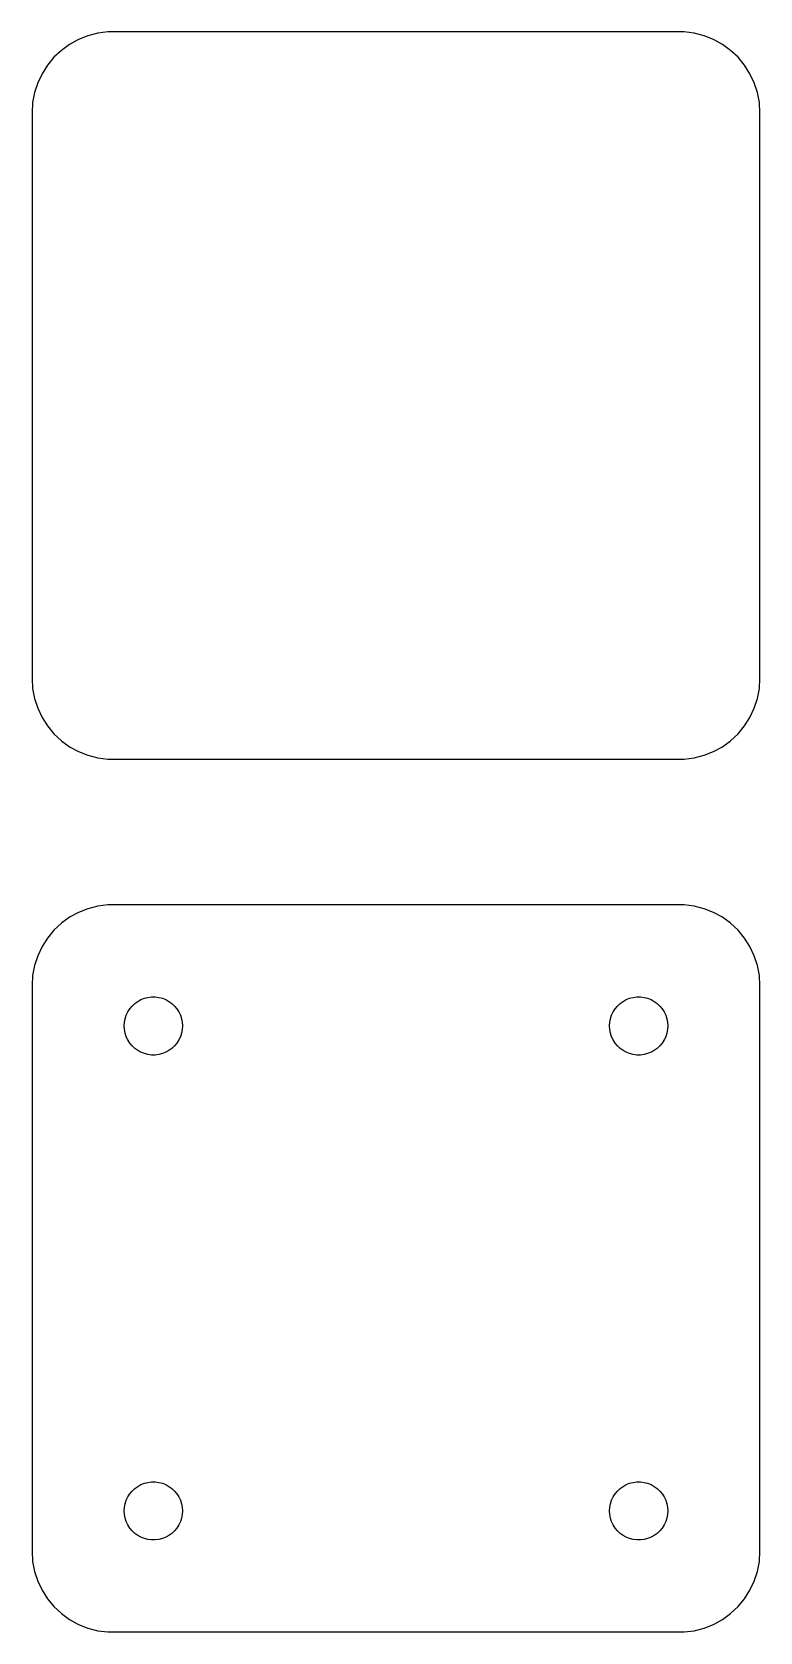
# Model space of a CAD drawing. Header units: metres. Extents: x -22.5 to 22.5, y 31.5 to 130.5.
import ezdxf

# ---------------------------------------------------------------- set-up
doc = ezdxf.new("R2010")
doc.units = ezdxf.units.M

msp = doc.modelspace()

# ---------------------------------------------------------------- linework, layer by layer
for p, q in [((-20.1791, 129.722), (-20.6871, 129.353)), ((-19.6289, 130.024), (-20.1791, 129.722)), ((-19.0451, 130.255), (-19.6289, 130.024)), ((-18.4369, 130.411), (-19.0451, 130.255)), ((-17.8139, 130.49), (-18.4369, 130.411)), ((17.8139, 130.49), (-17.8139, 130.49)), ((18.4369, 130.411), (17.8139, 130.49)), ((19.0451, 130.255), (18.4369, 130.411)), ((19.6289, 130.024), (19.0451, 130.255)), ((20.1791, 129.722), (19.6289, 130.024)), ((20.6871, 129.353), (20.1791, 129.722)), ((-21.1448, 128.923), (-21.5451, 128.439)), ((-20.6871, 129.353), (-21.1448, 128.923)), ((21.1448, 128.923), (20.6871, 129.353)), ((21.5451, 128.439), (21.1448, 128.923)), ((-21.8815, 127.909), (-22.1489, 127.341)), ((-21.5451, 128.439), (-21.8815, 127.909)), ((21.8815, 127.909), (21.5451, 128.439)), ((22.1489, 127.341), (21.8815, 127.909)), ((-22.3429, 126.743), (-22.4606, 126.127)), ((-22.1489, 127.341), (-22.3429, 126.743)), ((22.3429, 126.743), (22.1489, 127.341)), ((22.4606, 126.127), (22.3429, 126.743)), ((-22.4606, 126.127), (-22.5, 125.5)), ((22.5, 125.5), (22.4606, 126.127)), ((-22.5, 125.5), (-22.5, 90.5)), ((22.5, 90.5), (22.5, 125.5)), ((-22.5, 90.5), (-22.4606, 89.8733)), ((22.4606, 89.8733), (22.5, 90.5)), ((-22.4606, 89.8733), (-22.3429, 89.2566)), ((-22.3429, 89.2566), (-22.1489, 88.6594)), ((22.1489, 88.6594), (22.3429, 89.2566)), ((22.3429, 89.2566), (22.4606, 89.8733)), ((-22.1489, 88.6594), (-21.8815, 88.0912)), ((21.8815, 88.0912), (22.1489, 88.6594)), ((-21.8815, 88.0912), (-21.5451, 87.5611)), ((-21.5451, 87.5611), (-21.1448, 87.0773)), ((21.1448, 87.0773), (21.5451, 87.5611)), ((21.5451, 87.5611), (21.8815, 88.0912)), ((-21.1448, 87.0773), (-20.6871, 86.6474)), ((-20.6871, 86.6474), (-20.1791, 86.2784)), ((-20.1791, 86.2784), (-19.6289, 85.9759)), ((19.6289, 85.9759), (20.1791, 86.2784)), ((20.1791, 86.2784), (20.6871, 86.6474)), ((20.6871, 86.6474), (21.1448, 87.0773)), ((-19.6289, 85.9759), (-19.0451, 85.7447)), ((-19.0451, 85.7447), (-18.4369, 85.5886)), ((-18.4369, 85.5886), (-17.8139, 85.5099)), ((-17.8139, 85.5099), (17.8139, 85.5099)), ((17.8139, 85.5099), (18.4369, 85.5886)), ((18.4369, 85.5886), (19.0451, 85.7447)), ((19.0451, 85.7447), (19.6289, 85.9759)), ((-19.0451, 76.2553), (-19.6289, 76.0241)), ((-18.4369, 76.4114), (-19.0451, 76.2553)), ((-17.8139, 76.4901), (-18.4369, 76.4114)), ((17.8139, 76.4901), (-17.8139, 76.4901)), ((18.4369, 76.4114), (17.8139, 76.4901)), ((19.0451, 76.2553), (18.4369, 76.4114)), ((19.6289, 76.0241), (19.0451, 76.2553)), ((-20.6871, 75.3526), (-21.1448, 74.9227)), ((-20.1791, 75.7216), (-20.6871, 75.3526)), ((-19.6289, 76.0241), (-20.1791, 75.7216)), ((20.1791, 75.7216), (19.6289, 76.0241)), ((20.6871, 75.3526), (20.1791, 75.7216)), ((21.1448, 74.9227), (20.6871, 75.3526)), ((-21.5451, 74.4389), (-21.8815, 73.9088)), ((-21.1448, 74.9227), (-21.5451, 74.4389)), ((21.5451, 74.4389), (21.1448, 74.9227)), ((21.8815, 73.9088), (21.5451, 74.4389)), ((-22.1489, 73.3406), (-22.3429, 72.7434)), ((-21.8815, 73.9088), (-22.1489, 73.3406)), ((22.1489, 73.3406), (21.8815, 73.9088)), ((22.3429, 72.7434), (22.1489, 73.3406)), ((-22.3429, 72.7434), (-22.4606, 72.1267)), ((22.4606, 72.1267), (22.3429, 72.7434)), ((-22.4606, 72.1267), (-22.5, 71.5)), ((-22.5, 71.5), (-22.5, 36.5)), ((22.5, 71.5), (22.4606, 72.1267)), ((22.5, 36.5), (22.5, 71.5)), ((-16.3121, 70.2322), (-16.1474, 70.3869)), ((-16.1474, 70.3869), (-15.9645, 70.5198)), ((-15.9645, 70.5198), (-15.7664, 70.6287)), ((-15.7664, 70.6287), (-15.5562, 70.7119)), ((-15.5562, 70.7119), (-15.3373, 70.7681)), ((-15.3373, 70.7681), (-15.113, 70.7964)), ((-15.113, 70.7964), (-14.887, 70.7964)), ((-14.887, 70.7964), (-14.6627, 70.7681)), ((-14.6627, 70.7681), (-14.4438, 70.7119)), ((-14.4438, 70.7119), (-14.2336, 70.6287)), ((-14.2336, 70.6287), (-14.0355, 70.5198)), ((-14.0355, 70.5198), (-13.8526, 70.3869)), ((-13.8526, 70.3869), (-13.6879, 70.2322)), ((13.6879, 70.2322), (13.8526, 70.3869)), ((13.8526, 70.3869), (14.0355, 70.5198)), ((14.0355, 70.5198), (14.2336, 70.6287)), ((14.2336, 70.6287), (14.4438, 70.7119)), ((14.4438, 70.7119), (14.6627, 70.7681)), ((14.6627, 70.7681), (14.887, 70.7964)), ((14.887, 70.7964), (15.113, 70.7964)), ((15.113, 70.7964), (15.3373, 70.7681)), ((15.3373, 70.7681), (15.5562, 70.7119)), ((15.5562, 70.7119), (15.7664, 70.6287)), ((15.7664, 70.6287), (15.9645, 70.5198)), ((15.9645, 70.5198), (16.1474, 70.3869)), ((16.1474, 70.3869), (16.3121, 70.2322)), ((-16.7858, 69.2256), (-16.7434, 69.4476)), ((-16.7434, 69.4476), (-16.6736, 69.6626)), ((-16.6736, 69.6626), (-16.5773, 69.8671)), ((-16.5773, 69.8671), (-16.4562, 70.058)), ((-16.4562, 70.058), (-16.3121, 70.2322)), ((-13.6879, 70.2322), (-13.5438, 70.058)), ((-13.5438, 70.058), (-13.4226, 69.8671)), ((-13.4226, 69.8671), (-13.3264, 69.6626)), ((-13.3264, 69.6626), (-13.2565, 69.4476)), ((-13.2565, 69.4476), (-13.2142, 69.2256)), ((13.2142, 69.2256), (13.2565, 69.4476)), ((13.2565, 69.4476), (13.3264, 69.6626)), ((13.3264, 69.6626), (13.4226, 69.8671)), ((13.4226, 69.8671), (13.5438, 70.058)), ((13.5438, 70.058), (13.6879, 70.2322)), ((16.3121, 70.2322), (16.4562, 70.058)), ((16.4562, 70.058), (16.5773, 69.8671)), ((16.5773, 69.8671), (16.6736, 69.6626)), ((16.6736, 69.6626), (16.7434, 69.4476)), ((16.7434, 69.4476), (16.7858, 69.2256)), ((-16.8, 69), (-16.7858, 69.2256)), ((-16.7858, 68.7744), (-16.8, 69)), ((-16.7434, 68.5524), (-16.7858, 68.7744)), ((-16.6736, 68.3374), (-16.7434, 68.5524)), ((-16.5773, 68.1328), (-16.6736, 68.3374)), ((-13.3264, 68.3374), (-13.4226, 68.1328)), ((-13.2565, 68.5524), (-13.3264, 68.3374)), ((-13.2142, 68.7744), (-13.2565, 68.5524)), ((-13.2142, 69.2256), (-13.2, 69)), ((-13.2, 69), (-13.2142, 68.7744)), ((13.2, 69), (13.2142, 69.2256)), ((13.2142, 68.7744), (13.2, 69)), ((13.2565, 68.5524), (13.2142, 68.7744)), ((13.3264, 68.3374), (13.2565, 68.5524)), ((13.4226, 68.1328), (13.3264, 68.3374)), ((16.6736, 68.3374), (16.5773, 68.1328)), ((16.7434, 68.5524), (16.6736, 68.3374)), ((16.7858, 68.7744), (16.7434, 68.5524)), ((16.7858, 69.2256), (16.8, 69)), ((16.8, 69), (16.7858, 68.7744)), ((-16.4562, 67.942), (-16.5773, 68.1328)), ((-16.3121, 67.7678), (-16.4562, 67.942)), ((-16.1474, 67.6131), (-16.3121, 67.7678)), ((-15.9645, 67.4802), (-16.1474, 67.6131)), ((-15.7664, 67.3713), (-15.9645, 67.4802)), ((-15.5562, 67.2881), (-15.7664, 67.3713)), ((-14.2336, 67.3713), (-14.4438, 67.2881)), ((-14.0355, 67.4802), (-14.2336, 67.3713)), ((-13.8526, 67.6131), (-14.0355, 67.4802)), ((-13.6879, 67.7678), (-13.8526, 67.6131)), ((-13.5438, 67.942), (-13.6879, 67.7678)), ((-13.4226, 68.1328), (-13.5438, 67.942)), ((13.5438, 67.942), (13.4226, 68.1328)), ((13.6879, 67.7678), (13.5438, 67.942)), ((13.8526, 67.6131), (13.6879, 67.7678)), ((14.0355, 67.4802), (13.8526, 67.6131)), ((14.2336, 67.3713), (14.0355, 67.4802)), ((14.4438, 67.2881), (14.2336, 67.3713)), ((15.7664, 67.3713), (15.5562, 67.2881)), ((15.9645, 67.4802), (15.7664, 67.3713)), ((16.1474, 67.6131), (15.9645, 67.4802)), ((16.3121, 67.7678), (16.1474, 67.6131)), ((16.4562, 67.942), (16.3121, 67.7678)), ((16.5773, 68.1328), (16.4562, 67.942)), ((-15.3373, 67.2319), (-15.5562, 67.2881)), ((-15.113, 67.2036), (-15.3373, 67.2319)), ((-14.887, 67.2036), (-15.113, 67.2036)), ((-14.6627, 67.2319), (-14.887, 67.2036)), ((-14.4438, 67.2881), (-14.6627, 67.2319)), ((14.6627, 67.2319), (14.4438, 67.2881)), ((14.887, 67.2036), (14.6627, 67.2319)), ((15.113, 67.2036), (14.887, 67.2036)), ((15.3373, 67.2319), (15.113, 67.2036)), ((15.5562, 67.2881), (15.3373, 67.2319)), ((-15.9645, 40.5198), (-15.7664, 40.6287)), ((-15.7664, 40.6287), (-15.5562, 40.7119)), ((-15.5562, 40.7119), (-15.3373, 40.7681)), ((-15.3373, 40.7681), (-15.113, 40.7964)), ((-15.113, 40.7964), (-14.887, 40.7964)), ((-14.887, 40.7964), (-14.6627, 40.7681)), ((-14.6627, 40.7681), (-14.4438, 40.7119)), ((-14.4438, 40.7119), (-14.2336, 40.6287)), ((-14.2336, 40.6287), (-14.0355, 40.5198)), ((14.0355, 40.5198), (14.2336, 40.6287)), ((14.2336, 40.6287), (14.4438, 40.7119)), ((14.4438, 40.7119), (14.6627, 40.7681)), ((14.6627, 40.7681), (14.887, 40.7964)), ((14.887, 40.7964), (15.113, 40.7964)), ((15.113, 40.7964), (15.3373, 40.7681)), ((15.3373, 40.7681), (15.5562, 40.7119)), ((15.5562, 40.7119), (15.7664, 40.6287)), ((15.7664, 40.6287), (15.9645, 40.5198)), ((-16.7434, 39.4476), (-16.6736, 39.6626)), ((-16.6736, 39.6626), (-16.5773, 39.8672)), ((-16.5773, 39.8672), (-16.4562, 40.058)), ((-16.4562, 40.058), (-16.3121, 40.2322)), ((-16.3121, 40.2322), (-16.1474, 40.3869)), ((-16.1474, 40.3869), (-15.9645, 40.5198)), ((-14.0355, 40.5198), (-13.8526, 40.3869)), ((-13.8526, 40.3869), (-13.6879, 40.2322)), ((-13.6879, 40.2322), (-13.5438, 40.058)), ((-13.5438, 40.058), (-13.4226, 39.8672)), ((-13.4226, 39.8672), (-13.3264, 39.6626)), ((-13.3264, 39.6626), (-13.2565, 39.4476)), ((13.2565, 39.4476), (13.3264, 39.6626)), ((13.3264, 39.6626), (13.4226, 39.8672)), ((13.4226, 39.8672), (13.5438, 40.058)), ((13.5438, 40.058), (13.6879, 40.2322)), ((13.6879, 40.2322), (13.8526, 40.3869)), ((13.8526, 40.3869), (14.0355, 40.5198)), ((15.9645, 40.5198), (16.1474, 40.3869)), ((16.1474, 40.3869), (16.3121, 40.2322)), ((16.3121, 40.2322), (16.4562, 40.058)), ((16.4562, 40.058), (16.5773, 39.8672)), ((16.5773, 39.8672), (16.6736, 39.6626)), ((16.6736, 39.6626), (16.7434, 39.4476)), ((-16.8, 39), (-16.7858, 39.2256)), ((-16.7858, 38.7744), (-16.8, 39)), ((-16.7858, 39.2256), (-16.7434, 39.4476)), ((-16.7434, 38.5524), (-16.7858, 38.7744)), ((-13.2565, 39.4476), (-13.2142, 39.2256)), ((-13.2142, 38.7744), (-13.2565, 38.5524)), ((-13.2142, 39.2256), (-13.2, 39)), ((-13.2, 39), (-13.2142, 38.7744)), ((13.2, 39), (13.2142, 39.2256)), ((13.2142, 38.7744), (13.2, 39)), ((13.2142, 39.2256), (13.2565, 39.4476)), ((13.2565, 38.5524), (13.2142, 38.7744)), ((16.7434, 39.4476), (16.7858, 39.2256)), ((16.7858, 38.7744), (16.7434, 38.5524)), ((16.7858, 39.2256), (16.8, 39)), ((16.8, 39), (16.7858, 38.7744)), ((-16.6736, 38.3374), (-16.7434, 38.5524)), ((-16.5773, 38.1329), (-16.6736, 38.3374)), ((-16.4562, 37.942), (-16.5773, 38.1329)), ((-16.3121, 37.7678), (-16.4562, 37.942)), ((-16.1474, 37.6131), (-16.3121, 37.7678)), ((-15.9645, 37.4802), (-16.1474, 37.6131)), ((-13.8526, 37.6131), (-14.0355, 37.4802)), ((-13.6879, 37.7678), (-13.8526, 37.6131)), ((-13.5438, 37.942), (-13.6879, 37.7678)), ((-13.4226, 38.1329), (-13.5438, 37.942)), ((-13.3264, 38.3374), (-13.4226, 38.1329)), ((-13.2565, 38.5524), (-13.3264, 38.3374)), ((13.3264, 38.3374), (13.2565, 38.5524)), ((13.4226, 38.1329), (13.3264, 38.3374)), ((13.5438, 37.942), (13.4226, 38.1329)), ((13.6879, 37.7678), (13.5438, 37.942)), ((13.8526, 37.6131), (13.6879, 37.7678)), ((14.0355, 37.4802), (13.8526, 37.6131)), ((16.1474, 37.6131), (15.9645, 37.4802)), ((16.3121, 37.7678), (16.1474, 37.6131)), ((16.4562, 37.942), (16.3121, 37.7678)), ((16.5773, 38.1329), (16.4562, 37.942)), ((16.6736, 38.3374), (16.5773, 38.1329)), ((16.7434, 38.5524), (16.6736, 38.3374)), ((-15.7664, 37.3713), (-15.9645, 37.4802)), ((-15.5562, 37.2881), (-15.7664, 37.3713)), ((-15.3373, 37.2319), (-15.5562, 37.2881)), ((-15.113, 37.2036), (-15.3373, 37.2319)), ((-14.887, 37.2036), (-15.113, 37.2036)), ((-14.6627, 37.2319), (-14.887, 37.2036)), ((-14.4438, 37.2881), (-14.6627, 37.2319)), ((-14.2336, 37.3713), (-14.4438, 37.2881)), ((-14.0355, 37.4802), (-14.2336, 37.3713)), ((14.2336, 37.3713), (14.0355, 37.4802)), ((14.4438, 37.2881), (14.2336, 37.3713)), ((14.6627, 37.2319), (14.4438, 37.2881)), ((14.887, 37.2036), (14.6627, 37.2319)), ((15.113, 37.2036), (14.887, 37.2036)), ((15.3373, 37.2319), (15.113, 37.2036)), ((15.5562, 37.2881), (15.3373, 37.2319)), ((15.7664, 37.3713), (15.5562, 37.2881)), ((15.9645, 37.4802), (15.7664, 37.3713)), ((-22.5, 36.5), (-22.4606, 35.8733)), ((-22.4606, 35.8733), (-22.3429, 35.2566)), ((22.3429, 35.2566), (22.4606, 35.8733)), ((22.4606, 35.8733), (22.5, 36.5)), ((-22.3429, 35.2566), (-22.1489, 34.6594)), ((-22.1489, 34.6594), (-21.8815, 34.0912)), ((21.8815, 34.0912), (22.1489, 34.6594)), ((22.1489, 34.6594), (22.3429, 35.2566)), ((-21.8815, 34.0912), (-21.5451, 33.5611)), ((21.5451, 33.5611), (21.8815, 34.0912)), ((-21.5451, 33.5611), (-21.1448, 33.0773)), ((-21.1448, 33.0773), (-20.6871, 32.6474)), ((20.6871, 32.6474), (21.1448, 33.0773)), ((21.1448, 33.0773), (21.5451, 33.5611)), ((-20.6871, 32.6474), (-20.1791, 32.2784)), ((-20.1791, 32.2784), (-19.6289, 31.9759)), ((-19.6289, 31.9759), (-19.0451, 31.7447)), ((-19.0451, 31.7447), (-18.4369, 31.5886)), ((18.4369, 31.5886), (19.0451, 31.7447)), ((19.0451, 31.7447), (19.6289, 31.9759)), ((19.6289, 31.9759), (20.1791, 32.2784)), ((20.1791, 32.2784), (20.6871, 32.6474)), ((-18.4369, 31.5886), (-17.8139, 31.5099)), ((-17.8139, 31.5099), (17.8139, 31.5099)), ((17.8139, 31.5099), (18.4369, 31.5886))]:
    msp.add_line(p, q)

doc.saveas('drawing.dxf')
